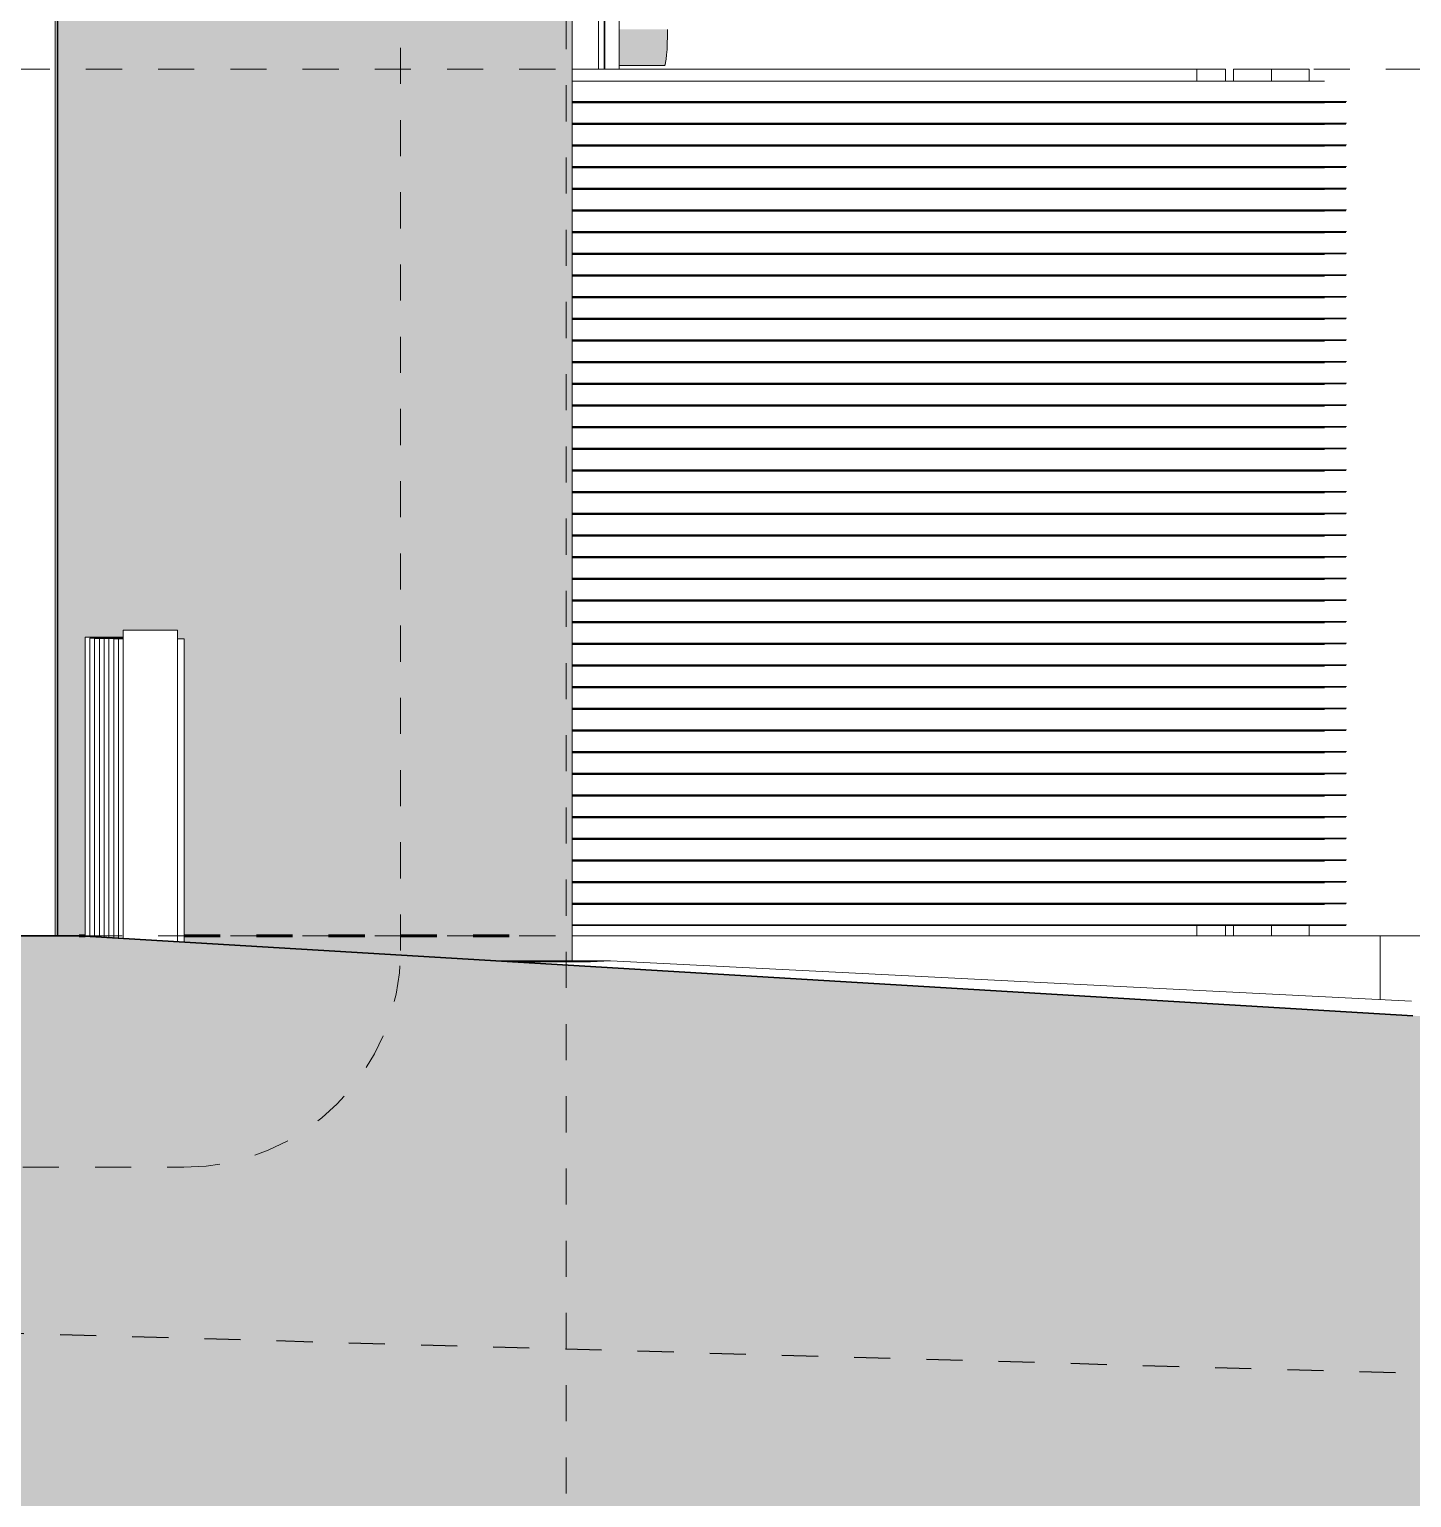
# Model space of a CAD drawing. Header units: metres. Extents: x 4238 to 4687, y -1 to 29.
# Drawn here: x 4505.315 to 4509.143, y 3.684 to 7.75 of the extents above; entities that cross this region are included whole.
import ezdxf

# ---------------------------------------------------------------- set-up
doc = ezdxf.new("R2010")
doc.units = ezdxf.units.M
for name, pattern in [('AEC_Center', [0.024, 0.012, -0.004, 0.004, -0.004]), ('AEC_Dash 3mm', [0.006, 0.003, -0.003]), ('AEC_Double Dash', [0.039, 0.015, -0.004, 0.006, -0.004, 0.006, -0.004]), ('Existing Ground', [0.0045, 0.003, -0.0015]), ('Grid Line', [0.021, 0.012, -0.003, 0.003, -0.003])]:
    doc.linetypes.add(name, pattern=pattern)
for name, color, linetype, lineweight in [('A-ANNO-SYMB', 150, 'Continuous', 5), ('A-AREA', 32, 'AEC_Dash 3mm', 60), ('A-DETL', 90, 'Continuous', 13), ('A-DETL-GENF', 92, 'Continuous', 5), ('A-FLOR', 192, 'Continuous', 5), ('A-FLOR-LEVL', 51, 'Continuous', 5), ('A-GENM', 13, 'Continuous', 5), ('A-GLAZ-CWMG', 51, 'Continuous', 5), ('A-WALL', 113, 'Continuous', 5), ('A-WALL-PATT', 111, 'Continuous', 5), ('C-PRKG', 70, 'Continuous', 5), ('P-EQPM', 6, 'Continuous', 5), ('P-SANR-FIXT', 6, 'Continuous', 5), ('S-COLS', 52, 'Continuous', 5), ('S-GRID', 1, 'Continuous', 5)]:
    doc.layers.add(name, color=color, linetype=linetype, lineweight=lineweight)

# ---------------------------------------------------------------- blocks, each defined once
blk = doc.blocks.new('Mechanical - Condensers - Mechanical - Condensers-1249279-SECTION - GRIDS B1-B2')
at = {"layer": 'A-GENM'}
h = blk.add_hatch(color=256, dxfattribs=at)
h.paths.add_polyline_path([(4477.0956, 7.65), (4478.7838, 7.6519), (4478.7859, 7.6591), (4478.7886, 7.6793), (4478.7912, 7.75), (4476.9275, 7.75), (4476.8482, 7.6735), (4476.8249, 7.65), (4476.8482, 7.65)])
h.paths.add_polyline_path([(4481.4016, 7.65), (4481.4039, 7.6534), (4481.4078, 7.6793), (4481.4104, 7.75), (4481.2761, 7.75), (4481.2761, 7.65), (4481.3028, 7.65)])
blk.add_line((4481.2761, 7.65), (4481.4016, 7.65), dxfattribs=at)
blk.add_ellipse((4481.4016, 7.75), major_axis=(0, 0.1), ratio=0.087269, start_param=3.141593, end_param=4.712389, dxfattribs=at)
blk = doc.blocks.new('Water Tanks - Water Tanks-1306764-SECTION - GRIDS B1-B2')
at = {"layer": 'P-EQPM'}
for p, q in [((4482.8759, 7.64), (4481.2762, 7.64)), ((4482.8759, 7.6066), (4482.8759, 7.64)), ((4482.8759, 5.24), (4482.8759, 5.2679))]:
    blk.add_line(p, q, dxfattribs=at)
blk = doc.blocks.new('Downpipe - Straight - 01 - 150D-3252301-SECTION - GRIDS B1-B2')
at = {"layer": 'P-SANR-FIXT'}
blk.add_line((4479.7221, 5.24), (4479.7221, 15.5788), dxfattribs=at)
blk = doc.blocks.new('Downpipe - Straight - 01 - 150D-V192-SECTION - GRIDS B1-B2')
at = {"layer": 'P-SANR-FIXT'}
blk.add_line((4479.7145, 5.24), (4479.7145, 15.5789), dxfattribs=at)
blk = doc.blocks.new('Downpipe - Straight - 01 - 150D-3252302-SECTION - GRIDS B1-B2')
at = {"layer": 'P-SANR-FIXT'}
blk.add_line((4479.7202, 5.24), (4479.7202, 15.5788), dxfattribs=at)
blk = doc.blocks.new('Bollard_Typical - 150mm Diameter - BOL001 _fixed_-1895789-SECTION - GRIDS B1-B2')
at = {"layer": 'C-PRKG'}
for p, q in [((4479.9032, 6.0864), (4479.9032, 5.2326)), ((4479.9787, 6.0864), (4479.9032, 6.0864)), ((4480.0532, 6.0864), (4479.9787, 6.0864)), ((4480.0532, 5.2237), (4480.0532, 6.0864))]:
    blk.add_line(p, q, dxfattribs=at)
blk = doc.blocks.new('Bollard_Typical - 150mm Diameter - BOL001 _fixed_-V195-SECTION - GRIDS B1-B2')
at = {"layer": 'C-PRKG'}
for p, q in [((4479.8898, 6.0625), (4479.8898, 5.2335)), ((4479.9021, 6.0625), (4479.8898, 6.0625))]:
    blk.add_line(p, q, dxfattribs=at)
blk = doc.blocks.new('Bollard_Typical - 150mm Diameter - BOL001 _fixed_-V196-SECTION - GRIDS B1-B2')
at = {"layer": 'C-PRKG'}
for p, q in [((4479.8766, 6.0626), (4479.8766, 5.2342)), ((4479.9028, 6.0626), (4479.8766, 6.0626))]:
    blk.add_line(p, q, dxfattribs=at)
blk = doc.blocks.new('Bollard_Typical - 150mm Diameter - BOL001 _fixed_-V197-SECTION - GRIDS B1-B2')
at = {"layer": 'C-PRKG'}
for p, q in [((4479.8634, 6.0628), (4479.8634, 5.2369)), ((4479.9026, 6.0628), (4479.8634, 6.0628))]:
    blk.add_line(p, q, dxfattribs=at)
blk = doc.blocks.new('Bollard_Typical - 150mm Diameter - BOL001 _fixed_-V198-SECTION - GRIDS B1-B2')
at = {"layer": 'C-PRKG'}
for p, q in [((4479.8502, 6.063), (4479.8502, 5.2369)), ((4479.903, 6.063), (4479.8502, 6.063))]:
    blk.add_line(p, q, dxfattribs=at)
blk = doc.blocks.new('Bollard_Typical - 150mm Diameter - BOL001 _fixed_-V199-SECTION - GRIDS B1-B2')
at = {"layer": 'C-PRKG'}
for p, q in [((4479.837, 6.0632), (4479.837, 5.2369)), ((4479.903, 6.0632), (4479.837, 6.0632))]:
    blk.add_line(p, q, dxfattribs=at)
blk = doc.blocks.new('Bollard_Typical - 150mm Diameter - BOL001 _fixed_-V200-SECTION - GRIDS B1-B2')
at = {"layer": 'C-PRKG'}
for p, q in [((4479.8238, 6.0634), (4479.8238, 5.2374)), ((4479.8994, 6.0634), (4479.8238, 6.0634)), ((4479.9033, 6.0634), (4479.8994, 6.0634))]:
    blk.add_line(p, q, dxfattribs=at)
blk = doc.blocks.new('Bollard_Typical - 150mm Diameter - BOL001 _fixed_-V201-SECTION - GRIDS B1-B2')
at = {"layer": 'C-PRKG'}
for p, q in [((4479.8106, 6.0639), (4479.8106, 5.2382)), ((4479.8862, 6.0639), (4479.8106, 6.0639)), ((4479.9035, 6.0639), (4479.8862, 6.0639))]:
    blk.add_line(p, q, dxfattribs=at)
blk = doc.blocks.new('Bollard_Typical - 150mm Diameter - BOL001 _fixed_-V202-SECTION - GRIDS B1-B2')
at = {"layer": 'C-PRKG'}
for p, q in [((4479.7974, 6.0667), (4479.7974, 5.239)), ((4479.873, 6.0667), (4479.7974, 6.0667)), ((4479.9016, 6.0667), (4479.873, 6.0667))]:
    blk.add_line(p, q, dxfattribs=at)
blk = doc.blocks.new('Bollard_Typical - 150mm Diameter - BOL001 _fixed_-V203-SECTION - GRIDS B1-B2')
at = {"layer": 'C-PRKG'}
for p, q in [((4480.0718, 6.062), (4480.0538, 6.062)), ((4480.0718, 5.2225), (4480.0718, 6.062))]:
    blk.add_line(p, q, dxfattribs=at)
blk = doc.blocks.new('Rectangular Mullion - LVR002 - Swaged Louvre-3470274-SECTION - GRIDS B1-B2')
at = {"layer": 'A-GLAZ-CWMG'}
for p, q in [((4483.2292, 5.3266), (4481.1463, 5.3266)), ((4483.2905, 5.27), (4481.1463, 5.27)), ((4483.2882, 5.2679), (4481.1463, 5.2679))]:
    blk.add_line(p, q, dxfattribs=at)
blk = doc.blocks.new('aba - Structural Column - Steel - SHS - SHS100x100x9-3123692-SECTION - GRIDS B1-B2')
at = {"layer": 'S-COLS'}
for p, q in [((4482.9779, 7.64), (4482.9779, 7.6066)), ((4482.9779, 7.64), (4482.978, 7.64)), ((4482.9828, 7.64), (4482.978, 7.64)), ((4482.9828, 7.64), (4483.0072, 7.64)), ((4483.0619, 7.64), (4483.0072, 7.64)), ((4483.0619, 7.64), (4483.0825, 7.64)), ((4483.0825, 7.6066), (4483.0825, 7.64)), ((4482.9779, 5.2679), (4482.9779, 5.24)), ((4483.0825, 5.24), (4483.0825, 5.2679))]:
    blk.add_line(p, q, dxfattribs=at)
blk = doc.blocks.new('aba - Structural Column - Steel - SHS - SHS100x100x9-V209-SECTION - GRIDS B1-B2')
at = {"layer": 'S-COLS'}
for p, q in [((4483.0826, 7.64), (4483.0826, 7.6066)), ((4483.0826, 7.64), (4483.0827, 7.64)), ((4483.0875, 7.64), (4483.0827, 7.64)), ((4483.0875, 7.64), (4483.1119, 7.64)), ((4483.1667, 7.64), (4483.1119, 7.64)), ((4483.1667, 7.64), (4483.1872, 7.64)), ((4483.1872, 7.6083), (4483.1872, 7.64)), ((4483.0826, 5.2679), (4483.0826, 5.24)), ((4483.1872, 5.24), (4483.1872, 5.2679))]:
    blk.add_line(p, q, dxfattribs=at)
blk = doc.blocks.new('Rectangular Mullion - 50x100mm-3396235-SECTION - GRIDS B1-B2')
at = {"layer": 'A-GLAZ-CWMG'}
for p, q in [((4482.875, 7.64), (4482.9551, 7.64)), ((4482.9551, 7.64), (4482.9551, 7.6066)), ((4482.9551, 5.2679), (4482.9551, 5.24))]:
    blk.add_line(p, q, dxfattribs=at)

msp = doc.modelspace()

# ---------------------------------------------------------------- hatches: boundary and pattern name
at = {"layer": 'A-DETL-GENF'}
h = msp.add_hatch(dxfattribs=at)
h.set_pattern_fill('FP_197', color=9, style=0, pattern_type=2)
h.set_pattern_definition([(135, (4488.924873, 10.664), (-0.070710678, 7e-18), [0.05, -0.05]), (135, (4488.937873, 10.677), (-0.070710678, 7e-18), [0.05, -0.05]), (135, (4488.951873, 10.69), (-0.070710678, 7e-18), [0.05, -0.05]), (45, (4488.924873, 10.655), (0, 0.070710678), [0.05, -0.05]), (45, (4488.937873, 10.642), (0, 0.070710678), [0.05, -0.05]), (45, (4488.951873, 10.628), (0, 0.070710678), [0.05, -0.05])])
h.paths.add_polyline_path([(4400.5575, -0.3824), (4527.2682, -0.3824), (4527.2682, 2.9814), (4525.333, 3.0376), (4520.6186, 3.6224), (4516.874, 3.7685), (4515.0352, 4.6653), (4505.4525, 5.24), (4505.2434, 5.24), (4505.2434, 4.34), (4502.8434, 4.3408), (4502.8434, 4.63), (4502.5334, 4.94), (4488.1874, 4.94), (4488.1874, 4.9), (4487.9774, 4.9), (4487.7774, 4.7), (4487.7774, 4.5), (4485.9774, 4.5), (4485.9774, 4.7), (4485.7774, 4.9), (4485.5674, 4.9), (4485.5674, 4.94), (4463.9274, 4.94), (4463.6274, 4.64), (4463.6274, 4.34), (4460.6192, 4.34), (4460.6192, 4.64), (4460.3192, 4.94), (4439.3771, 4.94), (4439.1771, 4.7), (4439.1771, 4.5), (4437.699, 4.5), (4437.699, 5.24), (4416.7619, 5.24), (4413.315, 4.9391), (4412.9955, 4.8229), (4410.4096, 4.5529), (4409.9696, 4.5529), (4407.9082, 4.9536), (4405.7611, 4.99), (4400.5575, 4.99), (4400.5575, -0.2471)])
at = {"layer": 'A-WALL-PATT'}
h = msp.add_hatch(color=256, dxfattribs=at)
h.paths.add_polyline_path([(4506.7272, 5.17), (4506.8182, 5.17), (4506.8182, 15.8113), (4506.5963, 15.8308), (4506.5724, 15.5598), (4505.4244, 15.6607), (4505.4224, 15.5785), (4505.3939, 15.5785), (4505.3939, 5.24), (4505.4693, 5.24), (4505.4693, 6.0667), (4505.575, 6.0667), (4505.575, 6.0864), (4505.725, 6.0852), (4505.7273, 6.062), (4505.7437, 6.062), (4505.7437, 5.2225), (4506.6196, 5.17), (4506.6798, 5.17)])
h.paths.add_polyline_path([(4505.0768, 6.2331), (4505.0796, 6.2364), (4505.0768, 6.236), (4505.0768, 6.2342)])
h.paths.add_polyline_path([(4505.2364, 5.24), (4505.2364, 15.5785), (4505.2204, 15.5785), (4505.2204, 8.24), (4505.0414, 8.24), (4505.0424, 7.64), (4505.0564, 7.64), (4505.0564, 6.374), (4505.0678, 6.374), (4505.0678, 6.3517), (4505.0713, 6.3501), (4505.0713, 6.3223), (4505.0678, 6.3223), (4505.0678, 6.2469), (4505.1064, 6.2457), (4505.1064, 6.2343), (4505.0826, 6.2325), (4505.0678, 6.232), (4505.0678, 6.191), (4505.0564, 6.191), (4505.0564, 5.24), (4505.122, 5.24)])
h.paths.add_polyline_path([(4505.0768, 6.2421), (4505.0793, 6.244), (4505.0768, 6.244)])
h.paths.add_polyline_path([(4505.4221, 15.5805), (4505.4221, 15.6609), (4505.2224, 15.6784), (4505.2224, 15.5805), (4505.2364, 15.5805), (4505.2384, 15.635), (4505.3939, 15.635), (4505.3939, 15.5805)])
h = msp.add_hatch(dxfattribs=at)
h.set_pattern_fill('FP_134', color=256, style=0, pattern_type=2)
h.set_pattern_definition([(90, (4506.860873, 7.64), (-0.01527, 9e-19), [])])
h.paths.add_polyline_path([(4506.8914, 7.64), (4506.9082, 7.64), (4506.9082, 15.7556), (4506.8914, 15.7485), (4506.8914, 7.6755)])
h.paths.add_polyline_path([(4506.8914, 15.7622), (4506.9082, 15.7622), (4506.9082, 15.8301), (4506.8914, 15.8301)])

# ---------------------------------------------------------------- linework, layer by layer
at = {"layer": 'A-ANNO-SYMB', "linetype": 'AEC_Double Dash'}
for p, q in [((4506.3428, 5.1988), (4506.3428, 8.3511)), ((4504.0969, 4.5988), (4505.7428, 4.5988))]:
    msp.add_line(p, q, dxfattribs=at)
msp.add_arc((4505.7428, 5.1988), 0.6, 270, 0, dxfattribs=at)
at = {"layer": 'A-AREA'}
for p, q in [((4505.4525, 5.24), (4505.4693, 5.24)), ((4505.7435, 5.24), (4506.703, 5.24))]:
    msp.add_line(p, q, dxfattribs=at)
at = {"layer": 'A-DETL', "lineweight": 35}
for p, q in [((4505.4525, 5.24), (4505.2434, 5.24)), ((4509.1458, 5.0185), (4505.4525, 5.24))]:
    msp.add_line(p, q, dxfattribs=at)
at = {"layer": 'A-DETL'}
for p in [(4511.4329, 5.24), (4512.1196, 5.24)]:
    msp.add_line(p, (4509.056, 5.24), dxfattribs=at)
at = {"layer": 'A-DETL', "linetype": 'Existing Ground', "lineweight": 25}
msp.add_line((4497.4032, 4.3638), (4513.2172, 3.9126), dxfattribs=at)
at = {"layer": 'A-FLOR'}
for p, q in [((4506.8182, 5.24), (4509.056, 5.24)), ((4509.056, 5.24), (4509.056, 5.0632)), ((4506.6196, 5.17), (4506.8219, 5.17)), ((4506.6571, 5.1677), (4506.8684, 5.1678)), ((4506.8219, 5.17), (4506.9238, 5.1708)), ((4506.8684, 5.1678), (4506.8219, 5.17)), ((4506.9238, 5.1708), (4506.8684, 5.1678)), ((4509.1428, 5.0588), (4506.9238, 5.1708))]:
    msp.add_line(p, q, dxfattribs=at)
at = {"layer": 'A-FLOR-LEVL', "linetype": 'AEC_Center'}
for p, q in [((4392.6715, 7.64), (4531.942, 7.64)), ((4392.6715, 5.24), (4531.942, 5.24))]:
    msp.add_line(p, q, dxfattribs=at)
at = {"layer": 'A-WALL'}
for p, q in [((4506.948, 15.8301), (4506.948, 7.64)), ((4506.8182, 5.17), (4506.8182, 15.8113)), ((4506.9082, 7.64), (4506.9082, 15.7556)), ((4506.948, 7.64), (4506.8182, 7.64))]:
    msp.add_line(p, q, dxfattribs=at)
at = {"layer": 'S-GRID', "linetype": 'Grid Line'}
msp.add_line((4506.8011, -0.3048), (4506.8011, 24.9213), dxfattribs=at)

# ---------------------------------------------------------------- block references
at = {"layer": 'A-GENM'}
msp.add_blockref('Mechanical - Condensers - Mechanical - Condensers-1249279-SECTION - GRIDS B1-B2', (25.6719, 0), dxfattribs=at)
at = {"layer": 'A-GLAZ-CWMG'}
for name, p in [('Rectangular Mullion - LVR002 - Swaged Louvre-3470274-SECTION - GRIDS B1-B2', (25.6719, 2.28)), ('Rectangular Mullion - 50x100mm-3396235-SECTION - GRIDS B1-B2', (25.6719, 0)), ('Rectangular Mullion - LVR002 - Swaged Louvre-3470274-SECTION - GRIDS B1-B2', (25.6719, 2.22)), ('Rectangular Mullion - LVR002 - Swaged Louvre-3470274-SECTION - GRIDS B1-B2', (25.6719, 2.16)), ('Rectangular Mullion - LVR002 - Swaged Louvre-3470274-SECTION - GRIDS B1-B2', (25.6719, 2.1)), ('Rectangular Mullion - LVR002 - Swaged Louvre-3470274-SECTION - GRIDS B1-B2', (25.6719, 2.04)), ('Rectangular Mullion - LVR002 - Swaged Louvre-3470274-SECTION - GRIDS B1-B2', (25.6719, 1.98)), ('Rectangular Mullion - LVR002 - Swaged Louvre-3470274-SECTION - GRIDS B1-B2', (25.6719, 1.92)), ('Rectangular Mullion - LVR002 - Swaged Louvre-3470274-SECTION - GRIDS B1-B2', (25.6719, 1.86)), ('Rectangular Mullion - LVR002 - Swaged Louvre-3470274-SECTION - GRIDS B1-B2', (25.6719, 1.8)), ('Rectangular Mullion - LVR002 - Swaged Louvre-3470274-SECTION - GRIDS B1-B2', (25.6719, 1.74)), ('Rectangular Mullion - LVR002 - Swaged Louvre-3470274-SECTION - GRIDS B1-B2', (25.6719, 1.68)), ('Rectangular Mullion - LVR002 - Swaged Louvre-3470274-SECTION - GRIDS B1-B2', (25.6719, 1.62)), ('Rectangular Mullion - LVR002 - Swaged Louvre-3470274-SECTION - GRIDS B1-B2', (25.6719, 1.56)), ('Rectangular Mullion - LVR002 - Swaged Louvre-3470274-SECTION - GRIDS B1-B2', (25.6719, 1.5)), ('Rectangular Mullion - LVR002 - Swaged Louvre-3470274-SECTION - GRIDS B1-B2', (25.6719, 1.44)), ('Rectangular Mullion - LVR002 - Swaged Louvre-3470274-SECTION - GRIDS B1-B2', (25.6719, 1.38)), ('Rectangular Mullion - LVR002 - Swaged Louvre-3470274-SECTION - GRIDS B1-B2', (25.6719, 1.32)), ('Rectangular Mullion - LVR002 - Swaged Louvre-3470274-SECTION - GRIDS B1-B2', (25.6719, 1.26)), ('Rectangular Mullion - LVR002 - Swaged Louvre-3470274-SECTION - GRIDS B1-B2', (25.6719, 1.2)), ('Rectangular Mullion - LVR002 - Swaged Louvre-3470274-SECTION - GRIDS B1-B2', (25.6719, 1.14)), ('Rectangular Mullion - LVR002 - Swaged Louvre-3470274-SECTION - GRIDS B1-B2', (25.6719, 1.08)), ('Rectangular Mullion - LVR002 - Swaged Louvre-3470274-SECTION - GRIDS B1-B2', (25.6719, 1.02)), ('Rectangular Mullion - LVR002 - Swaged Louvre-3470274-SECTION - GRIDS B1-B2', (25.6719, 0.96)), ('Rectangular Mullion - LVR002 - Swaged Louvre-3470274-SECTION - GRIDS B1-B2', (25.6719, 0.9)), ('Rectangular Mullion - LVR002 - Swaged Louvre-3470274-SECTION - GRIDS B1-B2', (25.6719, 0.84)), ('Rectangular Mullion - LVR002 - Swaged Louvre-3470274-SECTION - GRIDS B1-B2', (25.6719, 0.78)), ('Rectangular Mullion - LVR002 - Swaged Louvre-3470274-SECTION - GRIDS B1-B2', (25.6719, 0.72)), ('Rectangular Mullion - LVR002 - Swaged Louvre-3470274-SECTION - GRIDS B1-B2', (25.6719, 0.66)), ('Rectangular Mullion - LVR002 - Swaged Louvre-3470274-SECTION - GRIDS B1-B2', (25.6719, 0.6)), ('Rectangular Mullion - LVR002 - Swaged Louvre-3470274-SECTION - GRIDS B1-B2', (25.6719, 0.54)), ('Rectangular Mullion - LVR002 - Swaged Louvre-3470274-SECTION - GRIDS B1-B2', (25.6719, 0.48)), ('Rectangular Mullion - LVR002 - Swaged Louvre-3470274-SECTION - GRIDS B1-B2', (25.6719, 0.42)), ('Rectangular Mullion - LVR002 - Swaged Louvre-3470274-SECTION - GRIDS B1-B2', (25.6719, 0.36)), ('Rectangular Mullion - LVR002 - Swaged Louvre-3470274-SECTION - GRIDS B1-B2', (25.6719, 0.3)), ('Rectangular Mullion - LVR002 - Swaged Louvre-3470274-SECTION - GRIDS B1-B2', (25.6719, 0.24)), ('Rectangular Mullion - LVR002 - Swaged Louvre-3470274-SECTION - GRIDS B1-B2', (25.6719, 0.18)), ('Rectangular Mullion - LVR002 - Swaged Louvre-3470274-SECTION - GRIDS B1-B2', (25.6719, 0.12)), ('Rectangular Mullion - LVR002 - Swaged Louvre-3470274-SECTION - GRIDS B1-B2', (25.6719, 0.06)), ('Rectangular Mullion - LVR002 - Swaged Louvre-3470274-SECTION - GRIDS B1-B2', (25.6719, 0))]:
    msp.add_blockref(name, p, dxfattribs=at)
at = {"layer": 'C-PRKG'}
for name in ['Bollard_Typical - 150mm Diameter - BOL001 _fixed_-V202-SECTION - GRIDS B1-B2', 'Bollard_Typical - 150mm Diameter - BOL001 _fixed_-V201-SECTION - GRIDS B1-B2', 'Bollard_Typical - 150mm Diameter - BOL001 _fixed_-V200-SECTION - GRIDS B1-B2', 'Bollard_Typical - 150mm Diameter - BOL001 _fixed_-V199-SECTION - GRIDS B1-B2', 'Bollard_Typical - 150mm Diameter - BOL001 _fixed_-V198-SECTION - GRIDS B1-B2', 'Bollard_Typical - 150mm Diameter - BOL001 _fixed_-V197-SECTION - GRIDS B1-B2', 'Bollard_Typical - 150mm Diameter - BOL001 _fixed_-V196-SECTION - GRIDS B1-B2', 'Bollard_Typical - 150mm Diameter - BOL001 _fixed_-V195-SECTION - GRIDS B1-B2', 'Bollard_Typical - 150mm Diameter - BOL001 _fixed_-1895789-SECTION - GRIDS B1-B2', 'Bollard_Typical - 150mm Diameter - BOL001 _fixed_-V203-SECTION - GRIDS B1-B2']:
    msp.add_blockref(name, (25.6719, 0), dxfattribs=at)
at = {"layer": 'P-EQPM'}
msp.add_blockref('Water Tanks - Water Tanks-1306764-SECTION - GRIDS B1-B2', (25.6719, 0), dxfattribs=at)
at = {"layer": 'P-SANR-FIXT'}
for name in ['Downpipe - Straight - 01 - 150D-V192-SECTION - GRIDS B1-B2', 'Downpipe - Straight - 01 - 150D-3252302-SECTION - GRIDS B1-B2', 'Downpipe - Straight - 01 - 150D-3252301-SECTION - GRIDS B1-B2']:
    msp.add_blockref(name, (25.6719, 0), dxfattribs=at)
at = {"layer": 'S-COLS'}
for name in ['aba - Structural Column - Steel - SHS - SHS100x100x9-3123692-SECTION - GRIDS B1-B2', 'aba - Structural Column - Steel - SHS - SHS100x100x9-V209-SECTION - GRIDS B1-B2']:
    msp.add_blockref(name, (25.6719, 0), dxfattribs=at)

doc.saveas('drawing.dxf')
